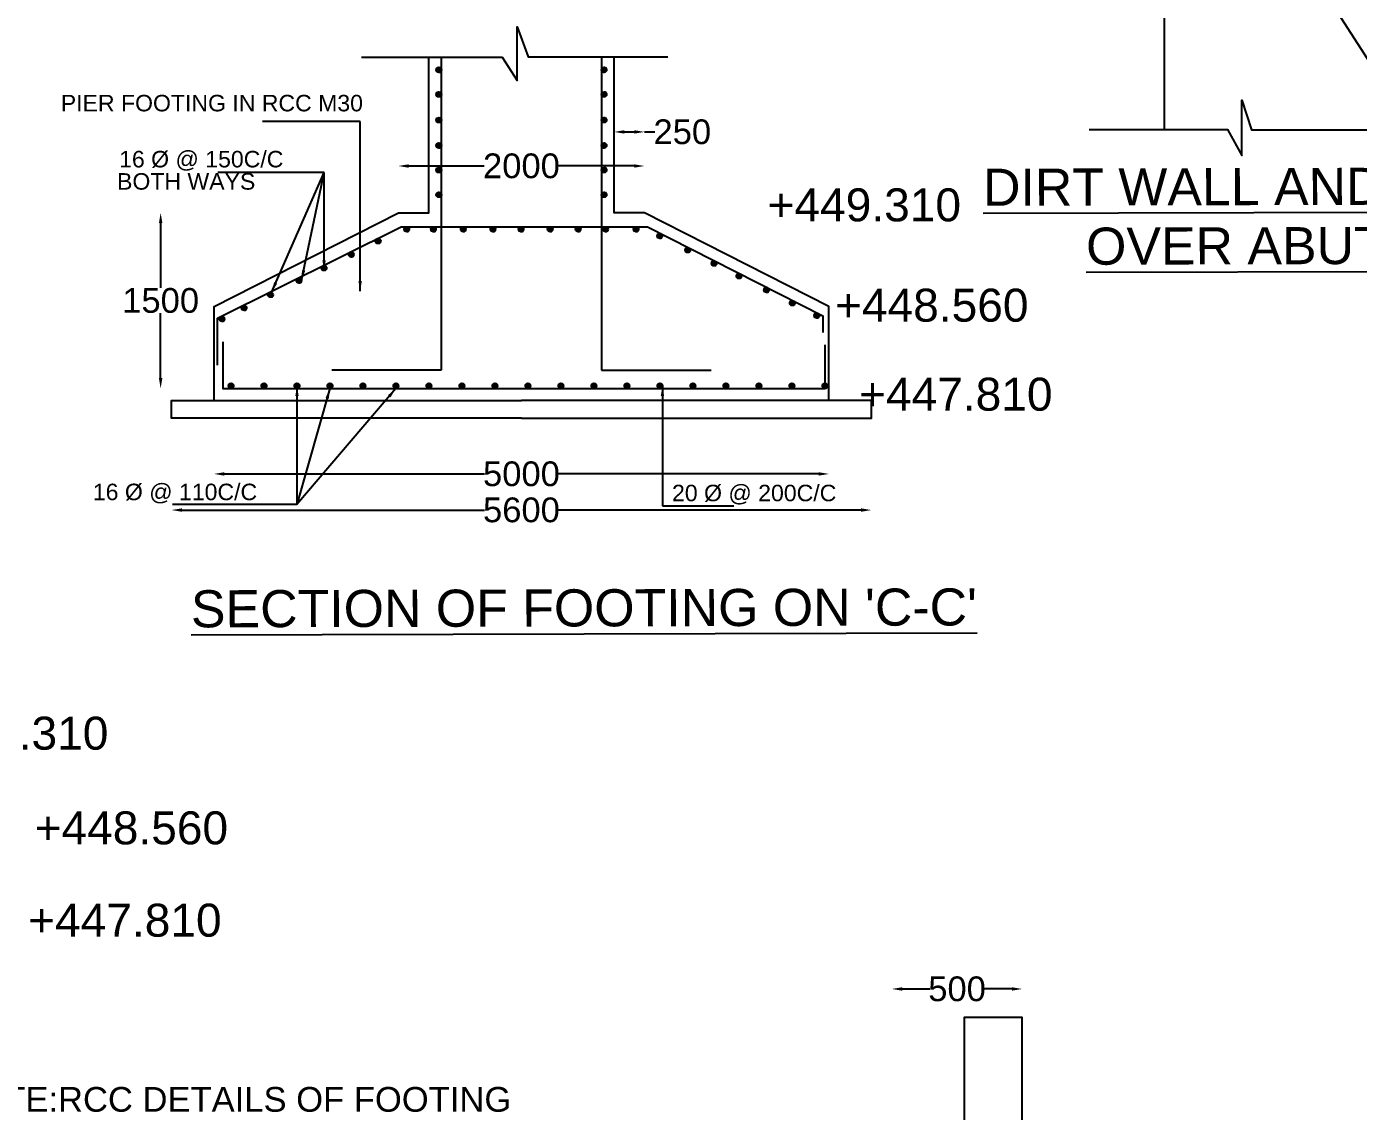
# Model space of a CAD drawing. Header units: inches. Extents: x 528254 to 544982, y -169119 to -158181.
# Drawn here: x 533581 to 536810, y -163646 to -161015 of the extents above; entities that cross this region are included whole.
import ezdxf

# ---------------------------------------------------------------- set-up
doc = ezdxf.new("R2010")
doc.units = ezdxf.units.IN
doc.header["$MEASUREMENT"] = 0
for name, color, linetype in [('DIMENSION', 7, 'Continuous'), ('DRAWING', 7, 'Continuous'), ('TEXT', 7, 'Continuous')]:
    doc.layers.add(name, color=color, linetype=linetype)
doc.styles.get("Standard").update_dxf_attribs({"font": 'arial.ttf', "height": 60})
doc.dimstyles.new('ST100', dxfattribs={"dimtxt": 100, "dimasz": 25, "dimexe": 0, "dimexo": 300, "dimgap": 0.09, "dimtad": 0, "dimtih": 1, "dimtoh": 1, "dimdec": 0, "dimzin": 0, "dimdsep": 46, "dimtxsty": 'Standard', "dimcen": 0, "dimse1": 1, "dimse2": 1, "dimadec": 0, "dimazin": 0, "dimtfac": 1, "dimtdec": 0, "dimtofl": 0, "dimtmove": 0, "dimatfit": 3, "dimfxl": 2000, "dimtolj": 1, "dimtzin": 0, "dimarcsym": 0})

# ---------------------------------------------------------------- blocks, each defined once
blk = doc.blocks.new('*D92')
at = {"layer": 'Defpoints', "color": 0, "ltscale": 0.4, "transparency": 16777216}
for p in [(535079.3, -161353.3), (534482.7, -161466.7), (535079.3, -161466.7)]:
    blk.add_point(p, dxfattribs=at)
at = {"layer": 'DIMENSION', "color": 0, "lineweight": -2, "ltscale": 0.4, "transparency": 16777216}
for p, q in [((534507.7, -161353.3), (534690.9, -161353.3)), ((535054.3, -161353.3), (534871.1, -161353.3))]:
    blk.add_line(p, q, dxfattribs=at)
at = {"layer": 'DIMENSION', "color": 0, "ltscale": 0.4, "transparency": 16777216}
for points in [[(534507.7, -161349.2), (534507.7, -161357.5), (534482.7, -161353.3)], [(535054.3, -161349.2), (535054.3, -161357.5), (535079.3, -161353.3)]]:
    blk.add_solid(points, dxfattribs=at)
at = {"layer": 'DIMENSION', "color": 0, "ltscale": 0.4, "transparency": 16777216, "insert": (534781, -161353.3), "char_height": 60, "attachment_point": 5}
blk.add_mtext('\\A1;2000', dxfattribs=at)
blk = doc.blocks.new('*D93')
at = {"layer": 'Defpoints', "color": 0, "ltscale": 0.4, "transparency": 16777216}
for p in [(534035.6, -161921.7), (535526.4, -161921.7), (535526.4, -162100.1)]:
    blk.add_point(p, dxfattribs=at)
at = {"layer": 'DIMENSION', "color": 0, "lineweight": -2, "ltscale": 0.4, "transparency": 16777216}
for p, q in [((534060.6, -162100.1), (534691.4, -162100.1)), ((535501.4, -162100.1), (534870.6, -162100.1))]:
    blk.add_line(p, q, dxfattribs=at)
at = {"layer": 'DIMENSION', "color": 0, "ltscale": 0.4, "transparency": 16777216}
for points in [[(534060.6, -162095.9), (534060.6, -162104.2), (534035.6, -162100.1)], [(535501.4, -162095.9), (535501.4, -162104.2), (535526.4, -162100.1)]]:
    blk.add_solid(points, dxfattribs=at)
at = {"layer": 'DIMENSION', "color": 0, "ltscale": 0.4, "transparency": 16777216, "insert": (534781, -162100.1), "char_height": 60, "attachment_point": 5}
blk.add_mtext('\\A1;5000', dxfattribs=at)
blk = doc.blocks.new('*D94')
at = {"layer": 'Defpoints', "color": 0, "ltscale": 0.4, "transparency": 16777216}
for p in [(533932.6, -161964.8), (535629.4, -161964.8), (535629.4, -162187.6)]:
    blk.add_point(p, dxfattribs=at)
at = {"layer": 'DIMENSION', "color": 0, "lineweight": -2, "ltscale": 0.4, "transparency": 16777216}
for p, q in [((533957.6, -162187.6), (534691.4, -162187.6)), ((535604.4, -162187.6), (534870.6, -162187.6))]:
    blk.add_line(p, q, dxfattribs=at)
at = {"layer": 'DIMENSION', "color": 0, "ltscale": 0.4, "transparency": 16777216}
for points in [[(533957.6, -162183.5), (533957.6, -162191.8), (533932.6, -162187.6)], [(535604.4, -162183.5), (535604.4, -162191.8), (535629.4, -162187.6)]]:
    blk.add_solid(points, dxfattribs=at)
at = {"layer": 'DIMENSION', "color": 0, "ltscale": 0.4, "transparency": 16777216, "insert": (534781, -162187.6), "char_height": 60, "attachment_point": 5}
blk.add_mtext('\\A1;5600', dxfattribs=at)
blk = doc.blocks.new('*D95')
at = {"layer": 'Defpoints', "color": 0, "ltscale": 0.4, "transparency": 16777216}
for p in [(535079.3, -161270.7), (535005.8, -161466.7), (535079.3, -161466.7)]:
    blk.add_point(p, dxfattribs=at)
at = {"layer": 'DIMENSION', "color": 0, "lineweight": -2, "ltscale": 0.4, "transparency": 16777216}
for p, q in [((535030.8, -161270.7), (535054.3, -161270.7)), ((535079.3, -161270.7), (535104.3, -161270.7))]:
    blk.add_line(p, q, dxfattribs=at)
at = {"layer": 'DIMENSION', "color": 0, "ltscale": 0.4, "transparency": 16777216}
for points in [[(535030.8, -161266.5), (535030.8, -161274.9), (535005.8, -161270.7)], [(535054.3, -161266.5), (535054.3, -161274.9), (535079.3, -161270.7)]]:
    blk.add_solid(points, dxfattribs=at)
at = {"layer": 'DIMENSION', "color": 0, "ltscale": 0.4, "transparency": 16777216, "insert": (535171, -161270.7), "char_height": 60, "attachment_point": 5}
blk.add_mtext('\\A1;250', dxfattribs=at)
blk = doc.blocks.new('*D135')
at = {"layer": 'Defpoints', "color": 0, "ltscale": 0.4, "transparency": 16777216}
for p in [(535995, -163349), (535679.4, -163861.3), (535995, -163861.3)]:
    blk.add_point(p, dxfattribs=at)
at = {"layer": 'DIMENSION', "color": 0, "lineweight": -2, "ltscale": 0.4, "transparency": 16777216}
for p, q in [((535704.4, -163349), (535770.9, -163349)), ((535970, -163349), (535903.5, -163349))]:
    blk.add_line(p, q, dxfattribs=at)
at = {"layer": 'DIMENSION', "color": 0, "ltscale": 0.4, "transparency": 16777216}
for points in [[(535704.4, -163344.8), (535704.4, -163353.2), (535679.4, -163349)], [(535970, -163344.8), (535970, -163353.2), (535995, -163349)]]:
    blk.add_solid(points, dxfattribs=at)
at = {"layer": 'DIMENSION', "color": 0, "ltscale": 0.4, "transparency": 16777216, "insert": (535837.2, -163349), "char_height": 60, "attachment_point": 5}
blk.add_mtext('\\A1;500', dxfattribs=at)
blk = doc.blocks.new('*D182')
at = {"layer": 'Defpoints', "color": 0, "ltscale": 0.4, "transparency": 16777216}
for p in [(533906.2, -161466.7), (534556.2, -161466.7), (533932.6, -161892.6)]:
    blk.add_point(p, dxfattribs=at)
at = {"layer": 'DIMENSION', "color": 0, "lineweight": -2, "ltscale": 0.4, "transparency": 16777216}
for p, q in [((533906.2, -161491.7), (533906.2, -161648.9)), ((533906.2, -161867.6), (533906.2, -161710.4))]:
    blk.add_line(p, q, dxfattribs=at)
at = {"layer": 'DIMENSION', "color": 0, "ltscale": 0.4, "transparency": 16777216}
for points in [[(533902, -161491.7), (533910.4, -161491.7), (533906.2, -161466.7)], [(533902, -161867.6), (533910.4, -161867.6), (533906.2, -161892.6)]]:
    blk.add_solid(points, dxfattribs=at)
at = {"layer": 'DIMENSION', "color": 0, "ltscale": 0.4, "transparency": 16777216, "insert": (533906.2, -161679.7), "char_height": 60, "attachment_point": 5}
blk.add_mtext('\\A1;1500', dxfattribs=at)

msp = doc.modelspace()

# ---------------------------------------------------------------- hatches: boundary and pattern name
at = {"layer": 'DRAWING', "ltscale": 0.4}
h = msp.add_hatch(dxfattribs=at)
h.set_pattern_fill('ANSI31', color=256, scale=0.790864, style=0)
h.set_pattern_definition([(45, (113428.16493, -32445.99956), (-0.069903148846, 0.069903148846), [])])
h.paths.add_polyline_path([(534586.6, -161121.4), (534586.6, -161119, 0.90895), (534574.4, -161120.2, 0.90895)])
h = msp.add_hatch(dxfattribs=at)
h.set_pattern_fill('ANSI31', color=256, scale=0.790864, style=0)
h.set_pattern_definition([(135, (956133.82887, -32445.99956), (0.069903148846, 0.069903148846), [])])
h.paths.add_polyline_path([(534975.4, -161121.4), (534975.4, -161119, -0.90895), (534987.6, -161120.2, -0.90895)])
h = msp.add_hatch(dxfattribs=at)
h.set_pattern_fill('ANSI31', color=256, scale=0.790864, style=0)
h.set_pattern_definition([(45, (113428.16493, -32505.45398), (-0.069903148846, 0.069903148846), [])])
h.paths.add_polyline_path([(534586.6, -161180.8), (534586.6, -161178.5, 0.90895), (534574.4, -161179.7, 0.90895)])
h = msp.add_hatch(dxfattribs=at)
h.set_pattern_fill('ANSI31', color=256, scale=0.790864, style=0)
h.set_pattern_definition([(135, (956133.82887, -32505.45398), (0.069903148846, 0.069903148846), [])])
h.paths.add_polyline_path([(534975.4, -161180.8), (534975.4, -161178.5, -0.90895), (534987.6, -161179.7, -0.90895)])
h = msp.add_hatch(dxfattribs=at)
h.set_pattern_fill('ANSI31', color=256, scale=0.790864, style=0)
h.set_pattern_definition([(45, (113428.16493, -32567.7364), (-0.069903148846, 0.069903148846), [])])
h.paths.add_polyline_path([(534586.6, -161243.1), (534586.6, -161240.8, 0.90895), (534574.4, -161241.9, 0.90895)])
h = msp.add_hatch(dxfattribs=at)
h.set_pattern_fill('ANSI31', color=256, scale=0.790864, style=0)
h.set_pattern_definition([(135, (956133.82887, -32567.7364), (0.069903148846, 0.069903148846), [])])
h.paths.add_polyline_path([(534975.4, -161243.1), (534975.4, -161240.8, -0.90895), (534987.6, -161241.9, -0.90895)])
h = msp.add_hatch(dxfattribs=at)
h.set_pattern_fill('ANSI31', color=256, scale=0.790864, style=0)
h.set_pattern_definition([(45, (113428.16493, -32629.46486), (-0.069903148846, 0.069903148846), [])])
h.paths.add_polyline_path([(534586.6, -161304.8), (534586.6, -161302.5, 0.90895), (534574.4, -161303.7, 0.90895)])
h = msp.add_hatch(dxfattribs=at)
h.set_pattern_fill('ANSI31', color=256, scale=0.790864, style=0)
h.set_pattern_definition([(135, (956133.82887, -32629.46486), (0.069903148846, 0.069903148846), [])])
h.paths.add_polyline_path([(534975.4, -161304.8), (534975.4, -161302.5, -0.90895), (534987.6, -161303.7, -0.90895)])
h = msp.add_hatch(dxfattribs=at)
h.set_pattern_fill('ANSI31', color=256, scale=0.790864, style=0)
h.set_pattern_definition([(45, (113428.16493, -32689.09166), (-0.069903148846, 0.069903148846), [])])
h.paths.add_polyline_path([(534586.6, -161364.5), (534586.6, -161362.1, 0.90895), (534574.4, -161363.3, 0.90895)])
h = msp.add_hatch(dxfattribs=at)
h.set_pattern_fill('ANSI31', color=256, scale=0.790864, style=0)
h.set_pattern_definition([(135, (956133.82887, -32689.09166), (0.069903148846, 0.069903148846), [])])
h.paths.add_polyline_path([(534975.4, -161364.5), (534975.4, -161362.1, -0.90895), (534987.6, -161363.3, -0.90895)])
h = msp.add_hatch(dxfattribs=at)
h.set_pattern_fill('ANSI31', color=256, scale=0.790864, style=0)
h.set_pattern_definition([(45, (113428.30607, -32748.8535), (-0.069903148846, 0.069903148846), [])])
h.paths.add_polyline_path([(534586.8, -161424.2), (534586.8, -161421.9, 0.90895), (534574.6, -161423.1, 0.90895)])
h = msp.add_hatch(dxfattribs=at)
h.set_pattern_fill('ANSI31', color=256, scale=0.790864, style=0)
h.set_pattern_definition([(135, (956133.68772, -32748.8535), (0.069903148846, 0.069903148846), [])])
h.paths.add_polyline_path([(534975.2, -161424.2), (534975.2, -161421.9, -0.90895), (534987.4, -161423.1, -0.90895)])
h = msp.add_hatch(dxfattribs=at)
h.set_pattern_fill('ANSI31', color=256, scale=0.790864, style=0)
h.set_pattern_definition([(45, (113350.60024, -32832.48022), (-0.069903148846, 0.069903148846), [])])
h.paths.add_polyline_path([(534509.1, -161507.9), (534509.1, -161505.5, 0.90895), (534496.9, -161506.7, 0.90895)])
h = msp.add_hatch(dxfattribs=at)
h.set_pattern_fill('ANSI31', color=256, scale=0.790864, style=0)
h.set_pattern_definition([(45, (113415.15304, -32832.48022), (-0.069903148846, 0.069903148846), [])])
h.paths.add_polyline_path([(534573.6, -161507.9), (534573.6, -161505.5, 0.90895), (534561.4, -161506.7, 0.90895)])
h = msp.add_hatch(dxfattribs=at)
h.set_pattern_fill('ANSI31', color=256, scale=0.790864, style=0)
h.set_pattern_definition([(45, (113487.49842, -32832.48022), (-0.069903148846, 0.069903148846), [])])
h.paths.add_polyline_path([(534646, -161507.9), (534646, -161505.5, 0.90895), (534633.7, -161506.7, 0.90895)])
h = msp.add_hatch(dxfattribs=at)
h.set_pattern_fill('ANSI31', color=256, scale=0.790864, style=0)
h.set_pattern_definition([(45, (113559.34219, -32832.48022), (-0.069903148846, 0.069903148846), [])])
h.paths.add_polyline_path([(534717.8, -161507.9), (534717.8, -161505.5, 0.90895), (534705.6, -161506.7, 0.90895)])
h = msp.add_hatch(dxfattribs=at)
h.set_pattern_fill('ANSI31', color=256, scale=0.790864, style=0)
h.set_pattern_definition([(45, (113627.66294, -32832.48022), (-0.069903148846, 0.069903148846), [])])
h.paths.add_polyline_path([(534786.1, -161507.9), (534786.1, -161505.5, 0.90895), (534773.9, -161506.7, 0.90895)])
h = msp.add_hatch(dxfattribs=at)
h.set_pattern_fill('ANSI31', color=256, scale=0.790864, style=0)
h.set_pattern_definition([(45, (113698.31734, -32832.48022), (-0.069903148846, 0.069903148846), [])])
h.paths.add_polyline_path([(534856.8, -161507.9), (534856.8, -161505.5, 0.90895), (534844.6, -161506.7, 0.90895)])
h = msp.add_hatch(dxfattribs=at)
h.set_pattern_fill('ANSI31', color=256, scale=0.790864, style=0)
h.set_pattern_definition([(45, (113766.058105, -32832.48022), (-0.069903148846, 0.069903148846), [])])
h.paths.add_polyline_path([(534924.5, -161507.9), (534924.5, -161505.5, 0.90895), (534912.3, -161506.7, 0.90895)])
h = msp.add_hatch(dxfattribs=at)
h.set_pattern_fill('ANSI31', color=256, scale=0.790864, style=0)
h.set_pattern_definition([(45, (113832.44883, -32832.48022), (-0.069903148846, 0.069903148846), [])])
h.paths.add_polyline_path([(534990.9, -161507.9), (534990.9, -161505.5, 0.90895), (534978.7, -161506.7, 0.90895)])
h = msp.add_hatch(dxfattribs=at)
h.set_pattern_fill('ANSI31', color=256, scale=0.790864, style=0)
h.set_pattern_definition([(45, (113906.41399, -32832.48022), (-0.069903148846, 0.069903148846), [])])
h.paths.add_polyline_path([(535064.9, -161507.9), (535064.9, -161505.5, 0.90895), (535052.7, -161506.7, 0.90895)])
h = msp.add_hatch(dxfattribs=at)
h.set_pattern_fill('ANSI31', color=256, scale=0.790864, style=0)
h.set_pattern_definition([(45, (113281.11034, -32861.1739), (-0.069903148846, 0.069903148846), [])])
h.paths.add_polyline_path([(534439.6, -161536.5), (534439.6, -161534.2, 0.90895), (534427.4, -161535.4, 0.90895)])
h = msp.add_hatch(dxfattribs=at)
h.set_pattern_fill('ANSI31', color=256, scale=0.790864, style=0)
h.set_pattern_definition([(45, (113963.98629, -32848.62447), (-0.069903148846, 0.069903148846), [])])
h.paths.add_polyline_path([(535122.4, -161524), (535122.4, -161521.7, 0.90895), (535110.2, -161522.8, 0.90895)])
h = msp.add_hatch(dxfattribs=at)
h.set_pattern_fill('ANSI31', color=256, scale=0.790864, style=0)
h.set_pattern_definition([(45, (113215.90003, -32893.69989), (-0.069903148846, 0.069903148846), [])])
h.paths.add_polyline_path([(534374.4, -161569.1), (534374.4, -161566.7, 0.90895), (534362.1, -161567.9, 0.90895)])
h = msp.add_hatch(dxfattribs=at)
h.set_pattern_fill('ANSI31', color=256, scale=0.790864, style=0)
h.set_pattern_definition([(45, (114031.87253, -32883.06647), (-0.069903148846, 0.069903148846), [])])
h.paths.add_polyline_path([(535190.3, -161558.4), (535190.3, -161556.1, 0.90895), (535178.1, -161557.3, 0.90895)])
h = msp.add_hatch(dxfattribs=at)
h.set_pattern_fill('ANSI31', color=256, scale=0.790864, style=0)
h.set_pattern_definition([(45, (113150.01591, -32926.56197), (-0.069903148846, 0.069903148846), [])])
h.paths.add_polyline_path([(534308.5, -161601.9), (534308.5, -161599.6, 0.90895), (534296.3, -161600.8, 0.90895)])
h = msp.add_hatch(dxfattribs=at)
h.set_pattern_fill('ANSI31', color=256, scale=0.790864, style=0)
h.set_pattern_definition([(45, (114095.45147, -32915.32317), (-0.069903148846, 0.069903148846), [])])
h.paths.add_polyline_path([(535253.9, -161590.7), (535253.9, -161588.4, 0.90895), (535241.7, -161589.5, 0.90895)])
h = msp.add_hatch(dxfattribs=at)
h.set_pattern_fill('ANSI31', color=256, scale=0.790864, style=0)
h.set_pattern_definition([(45, (113089.1078, -32956.94209), (-0.069903148846, 0.069903148846), [])])
h.paths.add_polyline_path([(534247.6, -161632.3), (534247.6, -161630, 0.90895), (534235.4, -161631.1, 0.90895)])
h = msp.add_hatch(dxfattribs=at)
h.set_pattern_fill('ANSI31', color=256, scale=0.790864, style=0)
h.set_pattern_definition([(45, (114155.87276, -32945.97785), (-0.069903148846, 0.069903148846), [])])
h.paths.add_polyline_path([(535314.3, -161621.4), (535314.3, -161619, 0.90895), (535302.1, -161620.2, 0.90895)])
h = msp.add_hatch(dxfattribs=at)
h.set_pattern_fill('ANSI31', color=256, scale=0.790864, style=0)
h.set_pattern_definition([(45, (113020.10351, -32991.36046), (-0.069903148846, 0.069903148846), [])])
h.paths.add_polyline_path([(534178.6, -161666.7), (534178.6, -161664.4, 0.90895), (534166.4, -161665.6, 0.90895)])
h = msp.add_hatch(dxfattribs=at)
h.set_pattern_fill('ANSI31', color=256, scale=0.790864, style=0)
h.set_pattern_definition([(45, (114222.59913, -32979.83139), (-0.069903148846, 0.069903148846), [])])
h.paths.add_polyline_path([(535381.1, -161655.2), (535381.1, -161652.9, 0.90895), (535368.8, -161654, 0.90895)])
h = msp.add_hatch(dxfattribs=at)
h.set_pattern_fill('ANSI31', color=256, scale=0.790864, style=0)
h.set_pattern_definition([(45, (112956.18146, -33023.24389), (-0.069903148846, 0.069903148846), [])])
h.paths.add_polyline_path([(534114.6, -161698.6), (534114.6, -161696.3, 0.90895), (534102.4, -161697.5, 0.90895)])
h = msp.add_hatch(dxfattribs=at)
h.set_pattern_fill('ANSI31', color=256, scale=0.790864, style=0)
h.set_pattern_definition([(45, (114285.03972, -33011.51056), (-0.069903148846, 0.069903148846), [])])
h.paths.add_polyline_path([(535443.5, -161686.9), (535443.5, -161684.6, 0.90895), (535431.3, -161685.7, 0.90895)])
h = msp.add_hatch(dxfattribs=at)
h.set_pattern_fill('ANSI31', color=256, scale=0.790864, style=0)
h.set_pattern_definition([(45, (112902.53235, -33050.00331), (-0.069903148846, 0.069903148846), [])])
h.paths.add_polyline_path([(534061, -161725.4), (534061, -161723, 0.90895), (534048.8, -161724.2, 0.90895)])
h = msp.add_hatch(dxfattribs=at)
h.set_pattern_fill('ANSI31', color=256, scale=0.790864, style=0)
h.set_pattern_definition([(45, (114344.72099, -33041.78978), (-0.069903148846, 0.069903148846), [])])
h.paths.add_polyline_path([(535503.2, -161717.2), (535503.2, -161714.8, 0.90895), (535491, -161716, 0.90895)])
h = msp.add_hatch(dxfattribs=at)
h.set_pattern_fill('ANSI31', color=256, scale=0.790864, style=0)
h.set_pattern_definition([(45, (112924.34775, -33212.24061), (-0.069903148846, 0.069903148846), [])])
h.paths.add_polyline_path([(534082.8, -161887.6), (534082.8, -161885.3, 0.90895), (534070.6, -161886.4, 0.90895)])
h = msp.add_hatch(dxfattribs=at)
h.set_pattern_fill('ANSI31', color=256, scale=0.790864, style=0)
h.set_pattern_definition([(45, (113004.34775, -33212.24061), (-0.069903148846, 0.069903148846), [])])
h.paths.add_polyline_path([(534162.8, -161887.6), (534162.8, -161885.3, 0.90895), (534150.6, -161886.4, 0.90895)])
h = msp.add_hatch(dxfattribs=at)
h.set_pattern_fill('ANSI31', color=256, scale=0.790864, style=0)
h.set_pattern_definition([(45, (113084.34775, -33212.24061), (-0.069903148846, 0.069903148846), [])])
h.paths.add_polyline_path([(534242.8, -161887.6), (534242.8, -161885.3, 0.90895), (534230.6, -161886.4, 0.90895)])
h = msp.add_hatch(dxfattribs=at)
h.set_pattern_fill('ANSI31', color=256, scale=0.790864, style=0)
h.set_pattern_definition([(45, (113164.34775, -33212.24061), (-0.069903148846, 0.069903148846), [])])
h.paths.add_polyline_path([(534322.8, -161887.6), (534322.8, -161885.3, 0.90895), (534310.6, -161886.4, 0.90895)])
h = msp.add_hatch(dxfattribs=at)
h.set_pattern_fill('ANSI31', color=256, scale=0.790864, style=0)
h.set_pattern_definition([(45, (113244.34775, -33212.24061), (-0.069903148846, 0.069903148846), [])])
h.paths.add_polyline_path([(534402.8, -161887.6), (534402.8, -161885.3, 0.90895), (534390.6, -161886.4, 0.90895)])
h = msp.add_hatch(dxfattribs=at)
h.set_pattern_fill('ANSI31', color=256, scale=0.790864, style=0)
h.set_pattern_definition([(45, (113324.34775, -33212.24061), (-0.069903148846, 0.069903148846), [])])
h.paths.add_polyline_path([(534482.8, -161887.6), (534482.8, -161885.3, 0.90895), (534470.6, -161886.4, 0.90895)])
h = msp.add_hatch(dxfattribs=at)
h.set_pattern_fill('ANSI31', color=256, scale=0.790864, style=0)
h.set_pattern_definition([(45, (113404.34775, -33212.24061), (-0.069903148846, 0.069903148846), [])])
h.paths.add_polyline_path([(534562.8, -161887.6), (534562.8, -161885.3, 0.90895), (534550.6, -161886.4, 0.90895)])
h = msp.add_hatch(dxfattribs=at)
h.set_pattern_fill('ANSI31', color=256, scale=0.790864, style=0)
h.set_pattern_definition([(45, (113484.34775, -33212.24061), (-0.069903148846, 0.069903148846), [])])
h.paths.add_polyline_path([(534642.8, -161887.6), (534642.8, -161885.3, 0.90895), (534630.6, -161886.4, 0.90895)])
h = msp.add_hatch(dxfattribs=at)
h.set_pattern_fill('ANSI31', color=256, scale=0.790864, style=0)
h.set_pattern_definition([(45, (113564.34775, -33212.24061), (-0.069903148846, 0.069903148846), [])])
h.paths.add_polyline_path([(534722.8, -161887.6), (534722.8, -161885.3, 0.90895), (534710.6, -161886.4, 0.90895)])
h = msp.add_hatch(dxfattribs=at)
h.set_pattern_fill('ANSI31', color=256, scale=0.790864, style=0)
h.set_pattern_definition([(45, (113644.34775, -33212.24061), (-0.069903148846, 0.069903148846), [])])
h.paths.add_polyline_path([(534802.8, -161887.6), (534802.8, -161885.3, 0.90895), (534790.6, -161886.4, 0.90895)])
h = msp.add_hatch(dxfattribs=at)
h.set_pattern_fill('ANSI31', color=256, scale=0.790864, style=0)
h.set_pattern_definition([(45, (113724.34775, -33212.24061), (-0.069903148846, 0.069903148846), [])])
h.paths.add_polyline_path([(534882.8, -161887.6), (534882.8, -161885.3, 0.90895), (534870.6, -161886.4, 0.90895)])
h = msp.add_hatch(dxfattribs=at)
h.set_pattern_fill('ANSI31', color=256, scale=0.790864, style=0)
h.set_pattern_definition([(45, (113804.34775, -33212.24061), (-0.069903148846, 0.069903148846), [])])
h.paths.add_polyline_path([(534962.8, -161887.6), (534962.8, -161885.3, 0.90895), (534950.6, -161886.4, 0.90895)])
h = msp.add_hatch(dxfattribs=at)
h.set_pattern_fill('ANSI31', color=256, scale=0.790864, style=0)
h.set_pattern_definition([(45, (113884.34775, -33212.24061), (-0.069903148846, 0.069903148846), [])])
h.paths.add_polyline_path([(535042.8, -161887.6), (535042.8, -161885.3, 0.90895), (535030.6, -161886.4, 0.90895)])
h = msp.add_hatch(dxfattribs=at)
h.set_pattern_fill('ANSI31', color=256, scale=0.790864, style=0)
h.set_pattern_definition([(45, (113964.34775, -33212.24061), (-0.069903148846, 0.069903148846), [])])
h.paths.add_polyline_path([(535122.8, -161887.6), (535122.8, -161885.3, 0.90895), (535110.6, -161886.4, 0.90895)])
h = msp.add_hatch(dxfattribs=at)
h.set_pattern_fill('ANSI31', color=256, scale=0.790864, style=0)
h.set_pattern_definition([(45, (114044.34775, -33212.24061), (-0.069903148846, 0.069903148846), [])])
h.paths.add_polyline_path([(535202.8, -161887.6), (535202.8, -161885.3, 0.90895), (535190.6, -161886.4, 0.90895)])
h = msp.add_hatch(dxfattribs=at)
h.set_pattern_fill('ANSI31', color=256, scale=0.790864, style=0)
h.set_pattern_definition([(45, (114124.34775, -33212.24061), (-0.069903148846, 0.069903148846), [])])
h.paths.add_polyline_path([(535282.8, -161887.6), (535282.8, -161885.3, 0.90895), (535270.6, -161886.4, 0.90895)])
h = msp.add_hatch(dxfattribs=at)
h.set_pattern_fill('ANSI31', color=256, scale=0.790864, style=0)
h.set_pattern_definition([(45, (114204.34775, -33212.24061), (-0.069903148846, 0.069903148846), [])])
h.paths.add_polyline_path([(535362.8, -161887.6), (535362.8, -161885.3, 0.90895), (535350.6, -161886.4, 0.90895)])
h = msp.add_hatch(dxfattribs=at)
h.set_pattern_fill('ANSI31', color=256, scale=0.790864, style=0)
h.set_pattern_definition([(45, (114284.34775, -33212.24061), (-0.069903148846, 0.069903148846), [])])
h.paths.add_polyline_path([(535442.8, -161887.6), (535442.8, -161885.3, 0.90895), (535430.6, -161886.4, 0.90895)])
h = msp.add_hatch(dxfattribs=at)
h.set_pattern_fill('ANSI31', color=256, scale=0.790864, style=0)
h.set_pattern_definition([(45, (114364.34775, -33212.24061), (-0.069903148846, 0.069903148846), [])])
h.paths.add_polyline_path([(535522.8, -161887.6), (535522.8, -161885.3, 0.90895), (535510.6, -161886.4, 0.90895)])

# ---------------------------------------------------------------- linework, layer by layer
for points in [[(536340.4, -161264.7), (536340.4, -160796.1), (536641.1, -160796.1), (536942.9, -161266)], [(534393.4, -161089.2), (534734.2, -161089.2), (534770.7, -161145.9), (534770.7, -161016.2), (534797.4, -161088.8), (535135.8, -161088.8)], [(534035.6, -161921.7), (534035.6, -161693.8), (534482.7, -161466.7), (534556.2, -161466.7), (534556.2, -161089.2)], [(534586.7, -161089.2), (534586.7, -161848.8)], [(534975.3, -161088.8), (534975.3, -161848.8)], [(535526.4, -161921.7), (535526.4, -161693.8), (535079.3, -161466.7), (535005.8, -161466.7), (535005.8, -161088.8)], [(536157.5, -161264.7), (536492.6, -161264.7), (536527.8, -161327.6), (536527.8, -161193.8), (536551.3, -161266), (537549.6, -161266)], [(534044.4, -161836.6), (534044.4, -161722.6), (534489, -161500.8), (535086.6, -161500.8), (535511.7, -161716.5), (535511.7, -161756.8)], [(534057.1, -161779.4), (534057.1, -161892.6), (535517.4, -161892.6), (535517.4, -161787)], [(534586.7, -161848.8), (534321.2, -161848.8)], [(534975.3, -161848.8), (535240.8, -161848.8)], [(534781, -161964.8), (533932.6, -161964.8), (533932.6, -161921.7), (534781, -161921.7)], [(534781, -161964.8), (535629.4, -161964.8), (535629.4, -161921.7), (534781, -161921.7)], [(535995, -165847), (535995, -163418.3), (535854.1, -163418.3), (535854.1, -163746.4), (535777, -163746.4), (534395.5, -165847)]]:
    msp.add_lwpolyline(points, dxfattribs=at)
for centre in [(534580.6, -161120.2), (534981.4, -161120.2), (534580.6, -161179.7), (534981.4, -161179.7), (534580.6, -161241.9), (534981.4, -161241.9), (534580.6, -161303.7), (534981.4, -161303.7), (534580.6, -161363.3), (534981.4, -161363.3), (534580.7, -161423.1), (534981.3, -161423.1), (534503, -161506.7), (534567.6, -161506.7), (534639.9, -161506.7), (534711.8, -161506.7), (534780.1, -161506.7), (534850.7, -161506.7), (534918.5, -161506.7), (534984.9, -161506.7), (535058.8, -161506.7), (534433.5, -161535.4), (535116.4, -161522.8), (534368.3, -161567.9), (535184.3, -161557.3), (534302.4, -161600.8), (535247.9, -161589.5), (534241.5, -161631.1), (535308.3, -161620.2), (534172.5, -161665.6), (535375, -161654), (534108.6, -161697.5), (535437.5, -161685.7), (534054.9, -161724.2), (535497.1, -161716), (534076.8, -161886.4), (534156.8, -161886.4), (534236.8, -161886.4), (534316.8, -161886.4), (534396.8, -161886.4), (534476.8, -161886.4), (534556.8, -161886.4), (534636.8, -161886.4), (534716.8, -161886.4), (534796.8, -161886.4), (534876.8, -161886.4), (534956.8, -161886.4), (535036.8, -161886.4), (535116.8, -161886.4), (535196.8, -161886.4), (535276.8, -161886.4), (535356.8, -161886.4), (535436.8, -161886.4), (535516.8, -161886.4)]:
    msp.add_circle(centre, 6.16, dxfattribs=at)

# ---------------------------------------------------------------- texts
at = {"layer": 'TEXT'}
for s, height, p in [('PIER FOOTING IN RCC M30', 40, (533664.1, -161220.8)), ('16 Ø @ 150C/C', 40, (533805.5, -161356.7)), ('BOTH WAYS', 40, (533800.5, -161410.7)), (' +449.310', 80, (535346.6, -161487.6)), (' +448.560', 80, (535510.2, -161730.8)), (' +447.810', 80, (535568.5, -161946.7)), ('16 Ø @ 110C/C', 40, (533741.8, -162163.7)), ('20 Ø @ 200C/C', 40, (535146.1, -162166.3)), (' +449.310', 80, (533279.3, -162768.7)), (' +448.560', 80, (533569.5, -162998.3)), (' +447.810', 80, (533553.8, -163222.2)), ('NOTE:RCC DETAILS OF FOOTING', 60, (533401.3, -163646.7))]:
    msp.add_text(s, height=height, dxfattribs=at).set_placement(p)
for s, p in [('%%UDIRT WALL AND BED BLOCK', (535900.3, -161449.9)), ('%%UOVER ABUTMENT', (536150.1, -161592.8)), ("%%USECTION OF FOOTING ON 'C-C'", (533979.8, -162472.2))]:
    msp.add_text(s, height=90, rotation=0.1412, dxfattribs=at).set_placement(p)

# ---------------------------------------------------------------- dimensions: what is measured, and where the dimension line sits
at = {"layer": 'DIMENSION', "ltscale": 0.4}
for base, p1, p2, text, picture, middle in [((535079.3, -161270.7), (535005.8, -161466.7), (535079.3, -161466.7), '250', '*D95', (535171, -161270.7)), ((535079.3, -161353.3), (534482.7, -161466.7), (535079.3, -161466.7), '2000', '*D92', (534781, -161353.3)), ((535526.4, -162100.1), (534035.6, -161921.7), (535526.4, -161921.7), '5000', '*D93', (534781, -162100.1)), ((535629.4, -162187.6), (533932.6, -161964.8), (535629.4, -161964.8), '5600', '*D94', (534781, -162187.6)), ((535995, -163349), (535679.4, -163861.3), (535995, -163861.3), '500', '*D135', (535837.2, -163349))]:
    dim = msp.add_linear_dim(base=base, p1=p1, p2=p2, text=text, dimstyle='ST100', dxfattribs=at)
    dim.commit()
    dim.dimension.update_dxf_attribs({"geometry": picture, "text_midpoint": middle})
dim = msp.add_linear_dim(base=(533906.2, -161466.7), p1=(533932.6, -161892.6), p2=(534556.2, -161466.7), angle=90, text='1500', dimstyle='ST100', dxfattribs=at)
dim.commit()
dim.dimension.update_dxf_attribs({"geometry": '*D182', "text_midpoint": (533906.2, -161679.7)})

# ---------------------------------------------------------------- leaders
at = {"layer": 'TEXT', "ltscale": 0.4}
for points in [[(534389.9, -161657.2), (534389.9, -161245.1), (534153.5, -161245.1)], [(534302.4, -161606.9), (534302.4, -161369.1), (534045.1, -161369.1)], [(534175, -161659.9), (534302.4, -161369.1)], [(534247.7, -161631.1), (534302.4, -161369.1)], [(534236.8, -161886.4), (534236.8, -162174.4), (533935.1, -162174.4)], [(534316.8, -161892.6), (534236.8, -162174.4)], [(534476.8, -161892.6), (534236.8, -162174.4)], [(535122.9, -161886.4), (535122.9, -162177.5), (535296.1, -162177.5)]]:
    msp.add_leader(points, dimstyle='ST100', override={"dimgap": 0.09, "dimtad": 0}, dxfattribs=at)

doc.saveas('drawing.dxf')
